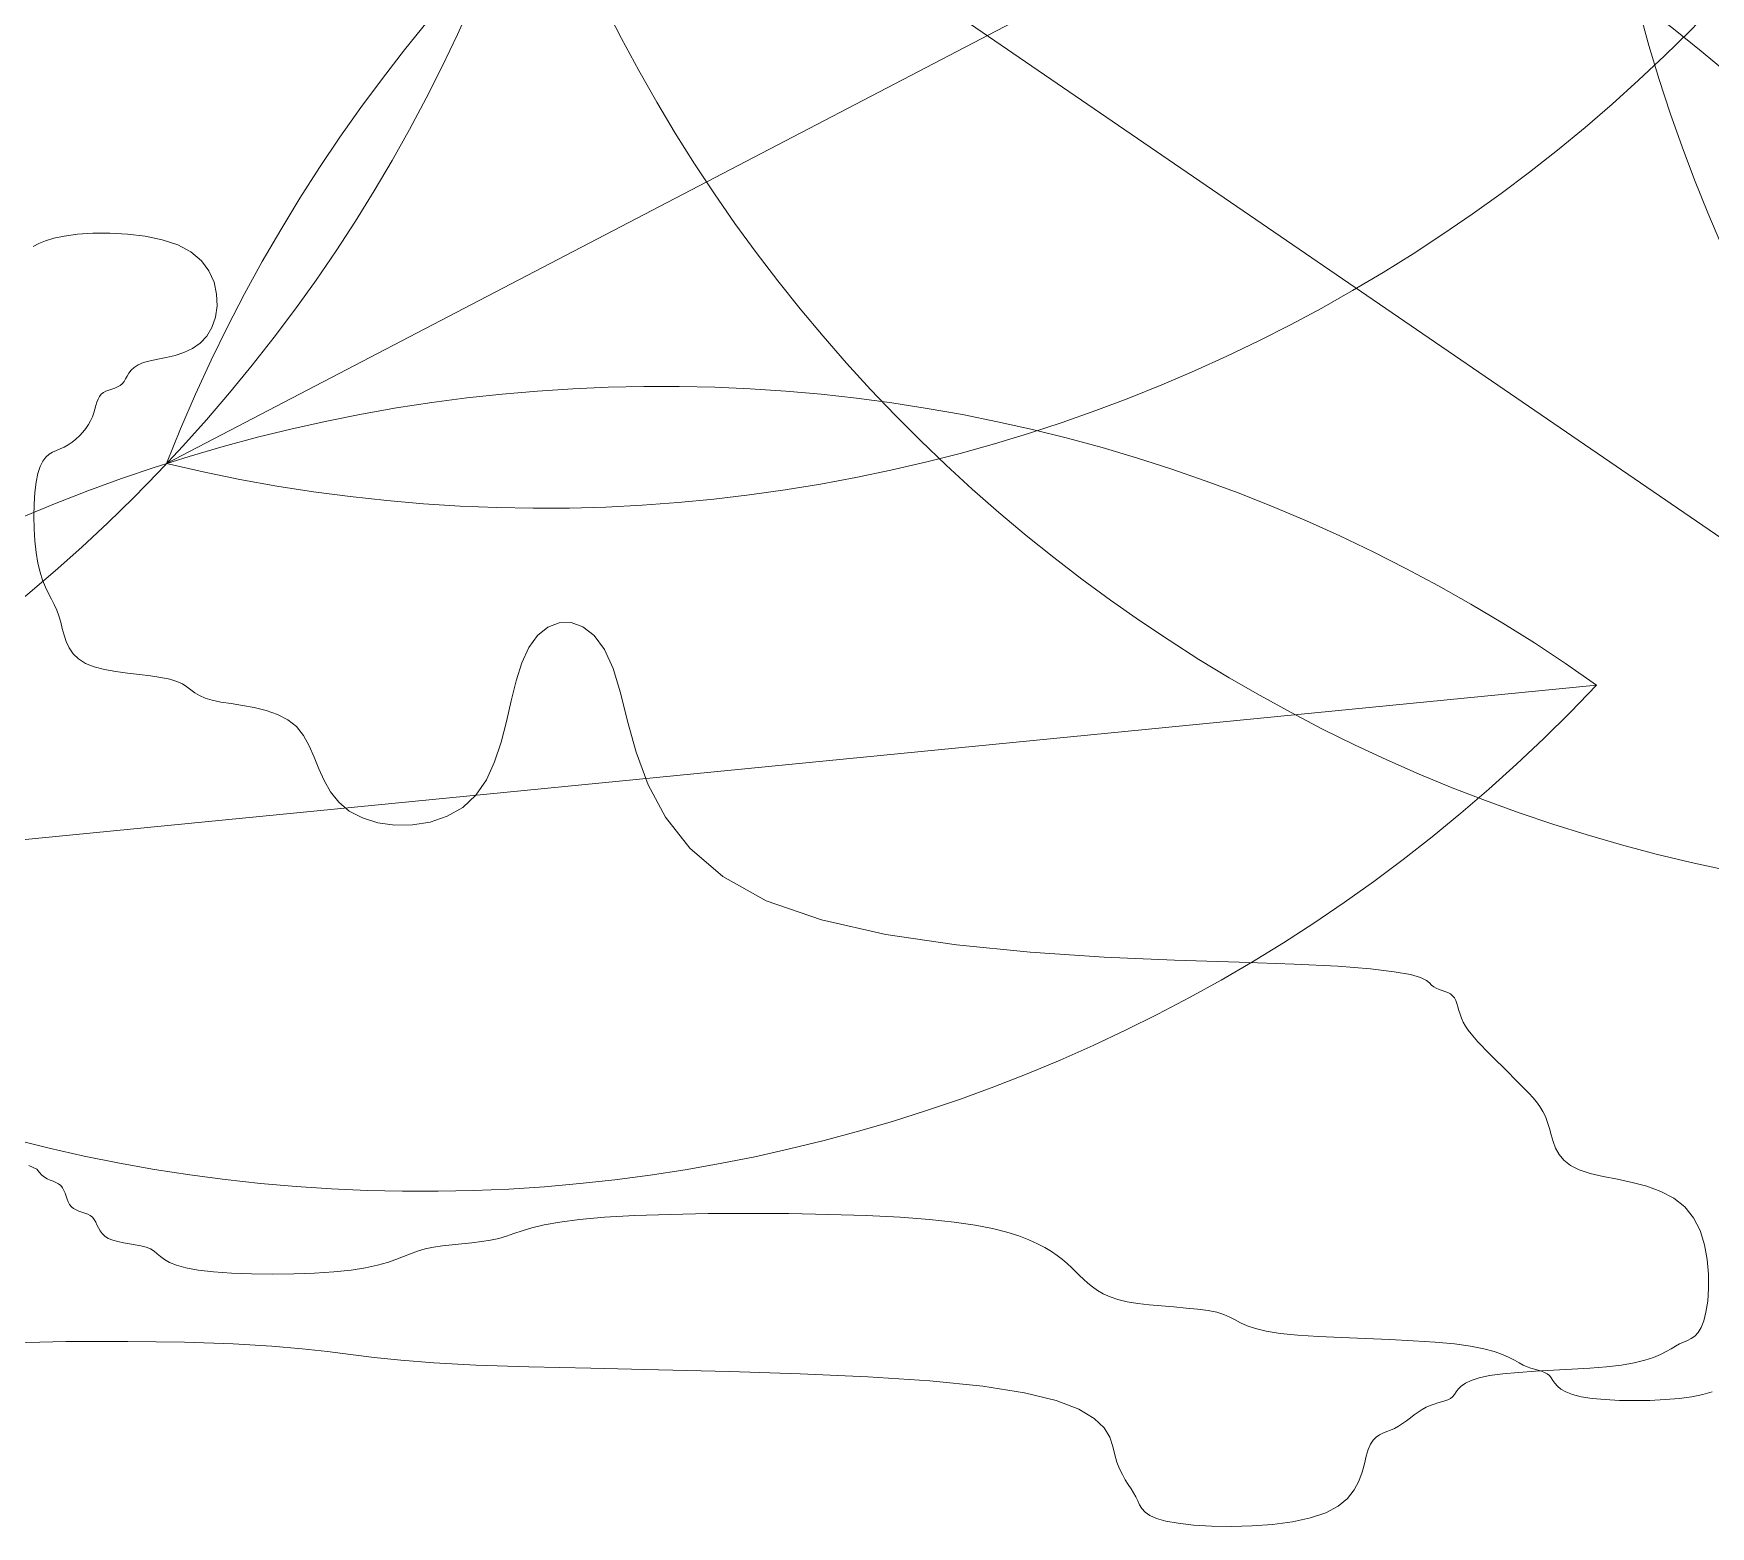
# Model space of a CAD drawing. Header units: millimetres. Extents: x 42 to 552, y 43 to 535.
# Drawn here: x 283.7367 to 283.8101, y 504.3895 to 504.4547 of the extents above; entities that cross this region are included whole.
import ezdxf

# ---------------------------------------------------------------- set-up
doc = ezdxf.new("R2010")
doc.units = ezdxf.units.MM
doc.header["$LTSCALE"] = 0.75
doc.header["$MEASUREMENT"] = 0
doc.layers.add('Gramado', color=9, linetype='Continuous', lineweight=0)

# ---------------------------------------------------------------- blocks, each defined once
blk = doc.blocks.new('arbusto7vista')
for p, q in [((-0.2304148766705225, 0.5360579367811198), (-0.3949489559061021, 0.4502536730395832)), ((-0.6076497003231225, 0.5175646934127229), (-0.4545351143242442, 0.412732644589326)), ((-0.6469565870619078, 0.4694914748424281), (-0.6474534649468069, 0.46923375001181)), ((-0.6463785503696329, 0.4697383860437725), (-0.6469565870619078, 0.4694914748424281)), ((-0.6456598376768454, 0.4699636699866119), (-0.6463785503696329, 0.4697383860437725)), ((-0.6447409317902668, 0.4701565130416867), (-0.6456598376768454, 0.4699636699866119)), ((-0.643583056315066, 0.4703052003422954), (-0.6447409317902668, 0.4701565130416867)), ((-0.6422303980496622, 0.4703944120719825), (-0.643583056315066, 0.4703052003422954)), ((-0.6407478845907519, 0.4704079271768506), (-0.6422303980496622, 0.4703944120719825)), ((-0.6392004435351168, 0.4703295246030166), (-0.6407478845907519, 0.4704079271768506)), ((-0.6376530024794818, 0.4701429832965971), (-0.6392004435351168, 0.4703295246030166)), ((-0.6361704890205999, 0.4698320822036663), (-0.6376530024794818, 0.4701429832965971)), ((-0.6348178307551677, 0.4693806002703695), (-0.6361704890205999, 0.4698320822036663)), ((-0.6336599552799953, 0.4687723164427808), (-0.6348178307551677, 0.4693806002703695)), ((-0.6327482636473576, 0.4680009224655066), (-0.6336599552799953, 0.4687723164427808)), ((-0.6320800507320143, 0.4670997612771117), (-0.6327482636473576, 0.4680009224655066)), ((-0.6316390848643323, 0.4661120886146222), (-0.6320800507320143, 0.4670997612771117)), ((-0.6314091343746213, 0.4650811602150924), (-0.6316390848643323, 0.4661120886146222)), ((-0.6313739675932482, 0.4640502318155626), (-0.6314091343746213, 0.4650811602150924)), ((-0.6315173528505227, 0.4630625591530872), (-0.6313739675932482, 0.4640502318155626)), ((-0.6322748528024817, 0.4613900039874181), (-0.6318230584768116, 0.4621613979646781)), ((-0.6318230584768116, 0.4621613979646781), (-0.6315173528505227, 0.4630625591530872)), ((-0.6335301374228379, 0.460315820054177), (-0.6328537987265292, 0.4607799178882885)), ((-0.6328537987265292, 0.4607799178882885), (-0.6322748528024817, 0.4613900039874181)), ((-0.6382735260953609, 0.4588902013035607), (-0.6378154194027275, 0.4590830443586356)), ((-0.6378154194027275, 0.4590830443586356), (-0.63723647347868, 0.459238940948751)), ((-0.63723647347868, 0.459238940948751), (-0.6365601347823713, 0.459378617704985)), ((-0.6365601347823713, 0.459378617704985), (-0.6358188675712029, 0.4595291093104947)), ((-0.6358188675712029, 0.4595291093104947), (-0.6350451361026046, 0.4597174504484371)), ((-0.6350451361026046, 0.4597174504484371), (-0.6342714046340063, 0.4599706758019408)), ((-0.6342714046340063, 0.4599706758019408), (-0.6335301374228379, 0.460315820054177)), ((-0.6395071504334453, 0.4574303613539712), (-0.6393736927417706, 0.4576556452967964)), ((-0.6393736927417706, 0.4576556452967964), (-0.6392402332139113, 0.4579025564981549)), ((-0.6392402332139113, 0.4579025564981549), (-0.6390851293175785, 0.4581602813287589)), ((-0.6390851293175785, 0.4581602813287589), (-0.6388867385205401, 0.458418006159377)), ((-0.6388867385205401, 0.458418006159377), (-0.6386234182905639, 0.4586649173607213)), ((-0.6386234182905639, 0.4586649173607213), (-0.6382735260953609, 0.4588902013035607)), ((-0.6416622947377277, 0.4561209741218022), (-0.6415089998943984, 0.4563147292419671)), ((-0.6415089998943984, 0.4563147292419671), (-0.6413160288349786, 0.4564679309140587)), ((-0.6413160288349786, 0.4564679309140587), (-0.641090595354342, 0.4565886895633469)), ((-0.641090595354342, 0.4565886895633469), (-0.6408435202595797, 0.4566878191240988)), ((-0.6408435202595797, 0.4566878191240988), (-0.6405856243577546, 0.4567761335305818)), ((-0.6405856243577546, 0.4567761335305818), (-0.6403277284559294, 0.4568644467170344)), ((-0.6403277284559294, 0.4568644467170344), (-0.6400806533611672, 0.4569635726177239)), ((-0.6400806533611672, 0.4569635726177239), (-0.6398552198805305, 0.4570843251669316)), ((-0.6398552198805305, 0.4570843251669316), (-0.6396622488211108, 0.4572375182988964)), ((-0.6396622488211108, 0.4572375182988964), (-0.6395071504334453, 0.4574303613539712)), ((-0.6422791069067557, 0.4543528460019246), (-0.642158264844511, 0.4546925933521777)), ((-0.642158264844511, 0.4546925933521777), (-0.6420590671507114, 0.4550215264631703)), ((-0.6420590671507114, 0.4550215264631703), (-0.6419706925592834, 0.4553342382152579)), ((-0.6419706925592834, 0.4553342382152579), (-0.64188231980404, 0.4556253214888102)), ((-0.64188231980404, 0.4556253214888102), (-0.6417831276189077, 0.4558893691642112)), ((-0.6417831276189077, 0.4558893691642112), (-0.6416622947377277, 0.4561209741218022)), ((-0.6431222975178628, 0.4529938566009264), (-0.6428580685151246, 0.4533227897119048)), ((-0.6428580685151246, 0.4533227897119048), (-0.6426263037698163, 0.4536625370621579)), ((-0.6426263037698163, 0.4536625370621579), (-0.6424324146035758, 0.4540076915320412)), ((-0.6424324146035758, 0.4540076915320412), (-0.6422791069067557, 0.4543528460019246)), ((-0.644741010135391, 0.4517006538221153), (-0.6443956296701856, 0.4518944089422803)), ((-0.6443956296701856, 0.4518944089422803), (-0.6440556568541638, 0.4521260138998855)), ((-0.6440556568541638, 0.4521260138998855), (-0.6437265030090202, 0.4523900615752723)), ((-0.6437265030090202, 0.4523900615752723), (-0.6434135794563645, 0.4526811448488388)), ((-0.6434135794563645, 0.4526811448488388), (-0.6431222975178628, 0.4529938566009264)), ((-0.6468556152796907, 0.4500037543162563), (-0.6466238691260457, 0.4504678525061934)), ((-0.6466238691260457, 0.4504678525061934), (-0.6463596596330774, 0.4508129977242845)), ((-0.6463596596330774, 0.4508129977242845), (-0.646068396745278, 0.4510662249586517)), ((-0.646068396745278, 0.4510662249586517), (-0.6457554904071401, 0.4512545691974594)), ((-0.6457554904071401, 0.4512545691974594), (-0.6454263505631275, 0.4514050654288724)), ((-0.6454263505631275, 0.4514050654288724), (-0.6450863871577042, 0.4515447486410409)), ((-0.6450863871577042, 0.4515447486410409), (-0.644741010135391, 0.4517006538221153)), ((-0.6472009794485132, 0.4486213730532427), (-0.6470494881495199, 0.4493936681662944)), ((-0.6470494881495199, 0.4493936681662944), (-0.6468556152796907, 0.4500037543162563)), ((-0.6473741123616321, 0.4467091096723124), (-0.6473091875191983, 0.4477139039144475)), ((-0.6473091875191983, 0.4477139039144475), (-0.6472009794485132, 0.4486213730532427)), ((-0.6473957539757578, 0.4456448392492405), (-0.6473741123616321, 0.4467091096723124)), ((-0.6473741123616321, 0.4445589415676636), (-0.6473957539757578, 0.4456448392492405)), ((-0.6473091875191983, 0.4434892655499851), (-0.6473741123616321, 0.4445589415676636)), ((-0.6472009794485132, 0.4424736601186225), (-0.6473091875191983, 0.4434892655499851)), ((-0.6470494881495199, 0.4415499741959934), (-0.6472009794485132, 0.4424736601186225)), ((-0.6468565170901286, 0.440746143804347), (-0.6470494881495199, 0.4415499741959934)), ((-0.646631083609492, 0.4400504533653304), (-0.6468565170901286, 0.440746143804347)), ((-0.6463840085147297, 0.4394412744003944), (-0.646631083609492, 0.4400504533653304)), ((-0.6461261126129045, 0.4388969784310177), (-0.6463840085147297, 0.4394412744003944)), ((-0.6458682167110794, 0.438395936978651), (-0.6461261126129045, 0.4388969784310177)), ((-0.6456211416163171, 0.4379165215648015), (-0.6458682167110794, 0.438395936978651)), ((-0.6453957081356805, 0.4374371037108915), (-0.6456211416163171, 0.4379165215648015)), ((-0.6452027370762607, 0.4369360549384282), (-0.6453957081356805, 0.4374371037108915)), ((-0.6450467368781574, 0.4363980551259488), (-0.6452027370762607, 0.4369360549384282)), ((-0.6449069665134743, 0.4358330175802649), (-0.6450467368781574, 0.4363980551259488)), ((-0.644756372587409, 0.4352571639652894), (-0.6449069665134743, 0.4358330175802649)), ((-0.6024368779077918, 0.4359556245059366), (-0.6033386500847371, 0.4352238789267631)), ((-0.6014485356018611, 0.4363413223587571), (-0.6024368779077918, 0.4359556245059366)), ((-0.6004169082314377, 0.4363593443116685), (-0.6014485356018611, 0.4363413223587571)), ((-0.5993852808610143, 0.4359880621911714), (-0.6004169082314377, 0.4363593443116685)), ((-0.5983969385550836, 0.4352058478237097), (-0.5993852808610143, 0.4359880621911714)), ((-0.6445679017051305, 0.4346867159449204), (-0.644756372587409, 0.4352571639652894)), ((-0.6443145004717792, 0.4341378951830706), (-0.6445679017051305, 0.4346867159449204)), ((-0.6439691154925242, 0.4336269233436383), (-0.6443145004717792, 0.4341378951830706)), ((-0.6041105670682043, 0.4341677137947215), (-0.6047255756928678, 0.4328177688952479)), ((-0.6033386500847371, 0.4352238789267631), (-0.6041105670682043, 0.4341677137947215)), ((-0.5974951663781383, 0.4339910730357701), (-0.5983969385550836, 0.4352058478237097)), ((-0.643504693372563, 0.4331700220905219), (-0.6439691154925242, 0.4336269233436383)), ((-0.6428941807170077, 0.4327834130876198), (-0.643504693372563, 0.4331700220905219)), ((-0.6421222473606463, 0.4324779108792001), (-0.6428941807170077, 0.4327834130876198)), ((-0.6047255756928678, 0.4328177688952479), (-0.6052215503901834, 0.4312407304612975)), ((-0.596723249394671, 0.4323221096538248), (-0.5974951663781383, 0.4339910730357701)), ((-0.6412204560564589, 0.432242701531024), (-0.6421222473606463, 0.4324779108792001)), ((-0.6402320927871017, 0.4320615639891798), (-0.6412204560564589, 0.432242701531024)), ((-0.6392004435351168, 0.4319182771997703), (-0.6402320927871017, 0.4320615639891798)), ((-0.6381687942831604, 0.4317966201089121), (-0.6392004435351168, 0.4319182771997703)), ((-0.6371804310137748, 0.431680371662722), (-0.6381687942831604, 0.4317966201089121)), ((-0.6362786397096158, 0.4315533108072742), (-0.6371804310137748, 0.431680371662722)), ((-0.6355067063532545, 0.4313992164887139), (-0.6362786397096158, 0.4315533108072742)), ((-0.6348934883429251, 0.4312063734336391), (-0.6355067063532545, 0.4313992164887139)), ((-0.6344101287394608, 0.4309810894907997), (-0.6348934883429251, 0.4312063734336391)), ((-0.6052215503901834, 0.4312407304612975), (-0.6056525974907743, 0.429512296337677)), ((-0.5960911069073518, 0.4302007598985966), (-0.596723249394671, 0.4323221096538248)), ((-0.6340133420192728, 0.4307341782894412), (-0.6344101287394608, 0.4309810894907997)), ((-0.6336598426588864, 0.4304764534588372), (-0.6340133420192728, 0.4307341782894412)), ((-0.6333063451346845, 0.4302187286282333), (-0.6336598426588864, 0.4304764534588372)), ((-0.6329095639231639, 0.4299718174268747), (-0.6333063451346845, 0.4302187286282333)), ((-0.6324262135007643, 0.4297465334840354), (-0.6329095639231639, 0.4299718174268747)), ((-0.6318130083439257, 0.4295536904289747), (-0.6324262135007643, 0.4297465334840354)), ((-0.5954751951715878, 0.4277225475677255), (-0.5960911069073518, 0.4302007598985966)), ((-0.2698612704053005, 0.4308821977067083), (-0.4545351143240737, 0.4127326445886155)), ((-0.6310410913604585, 0.4293977938388593), (-0.6318130083439257, 0.4295536904289747)), ((-0.6301393191835132, 0.4292581170826111), (-0.6310410913604585, 0.4293977938388593)), ((-0.6291509768775825, 0.4291076254771014), (-0.6301393191835132, 0.4292581170826111)), ((-0.6281193495071591, 0.4289192843391731), (-0.6291509768775825, 0.4291076254771014)), ((-0.6270877221367357, 0.4286660589856552), (-0.6281193495071591, 0.4289192843391731)), ((-0.626099379830805, 0.4283209147334333), (-0.6270877221367357, 0.4286660589856552)), ((-0.6251976076538597, 0.4278568168993218), (-0.626099379830805, 0.4283209147334333)), ((-0.6056525974907743, 0.429512296337677), (-0.6060728233252348, 0.4277081643692213)), ((-0.6244256906703924, 0.4272467308001922), (-0.6251976076538597, 0.4278568168993218)), ((-0.623810682045729, 0.4264753368229179), (-0.6244256906703924, 0.4272467308001922)), ((-0.6060728233252348, 0.4277081643692213), (-0.6065363342241596, 0.4259040324007799)), ((-0.5947186046809634, 0.4250064268530735), (-0.5954751951715878, 0.4277225475677255)), ((-0.6233147073484133, 0.425574175634523), (-0.623810682045729, 0.4264753368229179)), ((-0.6228836602478225, 0.4245865029720335), (-0.6233147073484133, 0.425574175634523)), ((-0.6065363342241596, 0.4259040324007799), (-0.6070972365182286, 0.4241755982771593)), ((-0.6224634344133619, 0.4235555745725037), (-0.6228836602478225, 0.4245865029720335)), ((-0.6070972365182286, 0.4241755982771593), (-0.6078096365380077, 0.4225985598431947)), ((-0.5936644259290347, 0.4221713519465595), (-0.5947186046809634, 0.4250064268530735)), ((-0.6219999235144087, 0.4225246461729739), (-0.6224634344133619, 0.4235555745725037)), ((-0.6214390212203682, 0.4215369735104986), (-0.6219999235144087, 0.4225246461729739)), ((-0.6078096365380077, 0.4225985598431947), (-0.6087276406141484, 0.4212486149437353)), ((-0.6207266212005607, 0.4206358123220895), (-0.6214390212203682, 0.4215369735104986)), ((-0.6087276406141484, 0.4212486149437353), (-0.6098855160893493, 0.4201861416071324)), ((-0.5921557494094145, 0.4193362770400313), (-0.5936644259290347, 0.4221713519465595)), ((-0.6198086171244483, 0.4198644183448295), (-0.6207266212005607, 0.4206358123220895)), ((-0.6186507416492475, 0.4192615415352066), (-0.6198086171244483, 0.4198644183448295)), ((-0.6098855160893493, 0.4201861416071324), (-0.611238174354753, 0.4194102385959582)), ((-0.6172980833838153, 0.418847908727642), (-0.6186507416492475, 0.4192615415352066)), ((-0.6158155699249335, 0.4186397409760474), (-0.6172980833838153, 0.418847908727642)), ((-0.6142681288692984, 0.418653259334306), (-0.6158155699249335, 0.4186397409760474)), ((-0.6127206878136633, 0.4189046848563152), (-0.6142681288692984, 0.418653259334306)), ((-0.611238174354753, 0.4194102385959582), (-0.6127206878136633, 0.4189046848563152)), ((-0.5900356656156305, 0.4166201563253793), (-0.5921557494094145, 0.4193362770400313)), ((-0.5871472650412954, 0.4141419439945082), (-0.5900356656156305, 0.4166201563253793)), ((-0.5833336381799938, 0.4120205942392801), (-0.5871472650412954, 0.4141419439945082)), ((-0.5785091161010882, 0.410344421567828), (-0.5833336381799938, 0.4120205942392801)), ((-0.5728729921771105, 0.4090791817533415), (-0.5785091161010882, 0.410344421567828)), ((-0.566695800356456, 0.4081599908852525), (-0.5728729921771105, 0.4090791817533415)), ((-0.5602480745874345, 0.4075219650529789), (-0.566695800356456, 0.4081599908852525)), ((-0.5538003488184131, 0.4071002203459528), (-0.5602480745874345, 0.4075219650529789)), ((-0.5476231569977301, 0.4068298728536064), (-0.5538003488184131, 0.4071002203459528)), ((-0.5419870330737808, 0.4066460386653858), (-0.5476231569977301, 0.4068298728536064)), ((-0.5371625109948468, 0.4064838338706949), (-0.5419870330737808, 0.4066460386653858)), ((-0.5333515894883476, 0.4062909908156342), (-0.5371625109948468, 0.4064838338706949)), ((-0.5304821263975157, 0.4060657068727949), (-0.5333515894883476, 0.4062909908156342)), ((-0.5284134443446646, 0.4058187956714363), (-0.5304821263975157, 0.4060657068727949)), ((-0.5270048659520796, 0.4055610708408324), (-0.5284134443446646, 0.4058187956714363)), ((-0.5261157138420458, 0.4053033460102142), (-0.5270048659520796, 0.4055610708408324)), ((-0.5256053106368768, 0.4050564348088699), (-0.5261157138420458, 0.4053033460102142)), ((-0.5253329789588577, 0.4048311508660305), (-0.5256053106368768, 0.4050564348088699)), ((-0.5251580414302452, 0.4046383078109557), (-0.5253329789588577, 0.4048311508660305)), ((-0.5249650703708539, 0.404485114678991), (-0.5251580414302452, 0.4046383078109557)), ((-0.5247396368902173, 0.4043643621297974), (-0.5249650703708539, 0.404485114678991)), ((-0.524492561795455, 0.4042652362290937), (-0.5247396368902173, 0.4043643621297974)), ((-0.5242346658936299, 0.4041769230426411), (-0.524492561795455, 0.4042652362290937)), ((-0.5239767699918048, 0.4040886086361724), (-0.5242346658936299, 0.4041769230426411)), ((-0.5237296948970425, 0.4039894790754204), (-0.5239767699918048, 0.4040886086361724)), ((-0.5235042614164058, 0.4038687204261322), (-0.5237296948970425, 0.4039894790754204)), ((-0.5233112903569861, 0.4037155187540407), (-0.5235042614164058, 0.4038687204261322)), ((-0.5231579955136567, 0.4035217636846937), (-0.5233112903569861, 0.4037155187540407)), ((-0.5230371626324768, 0.4032901590829425), (-0.5231579955136567, 0.4035217636846937)), ((-0.5229379704473445, 0.4030261123733965), (-0.5230371626324768, 0.4032901590829425)), ((-0.522849597692101, 0.4027350309806934), (-0.5229379704473445, 0.4030261123733965)), ((-0.5227612231006447, 0.4024223223294854), (-0.522849597692101, 0.4027350309806934)), ((-0.5226620254068735, 0.4020933938444102), (-0.5227612231006447, 0.4024223223294854)), ((-0.5225411833446287, 0.4017536529500774), (-0.5226620254068735, 0.4020933938444102)), ((-0.5223878756478086, 0.4014085070711531), (-0.5225411833446287, 0.4017536529500774)), ((-0.5221939864815681, 0.4010624622931687), (-0.5223878756478086, 0.4014085070711531)), ((-0.5219622217362598, 0.4007164193452013), (-0.5221939864815681, 0.4010624622931687)), ((-0.5216979927335217, 0.40037037761725), (-0.5219622217362598, 0.4007164193452013)), ((-0.52140671079502, 0.4000243364992997), (-0.5216979927335217, 0.40037037761725)), ((-0.5210937872423642, 0.3996782953813636), (-0.52140671079502, 0.4000243364992997)), ((-0.5207646333972207, 0.3993322536534123), (-0.5210937872423642, 0.3996782953813636)), ((-0.5204246605811989, 0.3989862107054449), (-0.5207646333972207, 0.3993322536534123)), ((-0.5200792801159935, 0.3986401659274463), (-0.5204246605811989, 0.3989862107054449)), ((-0.5197330012832424, 0.3982941188619122), (-0.5200792801159935, 0.3986401659274463)), ((-0.5193867252048108, 0.3979480696613535), (-0.5197330012832424, 0.3982941188619122)), ((-0.5190404509625921, 0.3976020186307636), (-0.5193867252048108, 0.3979480696613535)), ((-0.5186941776384799, 0.3972559660751642), (-0.5190404509625921, 0.3976020186307636)), ((-0.5183479043143677, 0.3969099122995345), (-0.5186941776384799, 0.3972559660751642)), ((-0.518001630072149, 0.3965638576088963), (-0.5183479043143677, 0.3969099122995345)), ((-0.5176553539937174, 0.396217802308243), (-0.518001630072149, 0.3965638576088963)), ((-0.5173090751609664, 0.3958717467025821), (-0.5176553539937174, 0.396217802308243)), ((-0.516963694695761, 0.3955247899103256), (-0.5173090751609664, 0.3958717467025821)), ((-0.5166237218797392, 0.3951724263034322), (-0.516963694695761, 0.3955247899103256)), ((-0.5162945680345956, 0.3948092490672934), (-0.5166237218797392, 0.3951724263034322)), ((-0.5159816444819398, 0.3944298513872582), (-0.5162945680345956, 0.3948092490672934)), ((-0.5156903625434381, 0.394028826448718), (-0.5159816444819398, 0.3944298513872582)), ((-0.5154261335407, 0.3936007674370359), (-0.5156903625434381, 0.394028826448718)), ((-0.5151943687953917, 0.3931402675375892), (-0.5154261335407, 0.3936007674370359)), ((-0.5150004796291512, 0.3926419199357412), (-0.5151943687953917, 0.3931402675375892)), ((-0.5148435647671192, 0.392103922410783), (-0.5150004796291512, 0.3926419199357412)), ((-0.5146974725483346, 0.3915388911176905), (-0.5148435647671192, 0.392103922410783)), ((-0.5145297387154528, 0.3909630468053535), (-0.5146974725483346, 0.3915388911176905)), ((-0.5143078990109871, 0.390392610222662), (-0.5145297387154528, 0.3909630468053535)), ((-0.5139994891775359, 0.3898438021184916), (-0.5143078990109871, 0.390392610222662)), ((-0.5135720449576695, 0.3893328432417462), (-0.5139994891775359, 0.3898438021184916)), ((-0.5129931020939864, 0.3888759543413016), (-0.5135720449576695, 0.3893328432417462)), ((-0.5122301963290283, 0.3884893561660618), (-0.5129931020939864, 0.3888759543413016)), ((-0.4062759199771619, 0.3885466075425654), (-0.4069964343016181, 0.3888750900602531)), ((-0.5112652919132472, 0.3881802579038691), (-0.5122301963290283, 0.3884893561660618)), ((-0.5101380671284517, 0.3879198224983327), (-0.5112652919132472, 0.3881802579038691)), ((-0.5089026287643037, 0.387670201332071), (-0.5101380671284517, 0.3879198224983327)), ((-0.5076130836105222, 0.3873935457876598), (-0.5089026287643037, 0.387670201332071)), ((-0.5063235384567122, 0.3870520072477035), (-0.5076130836105222, 0.3873935457876598)), ((-0.4060369563562176, 0.3882586784221189), (-0.4062759199771619, 0.3885466075425654)), ((-0.4058439852968263, 0.3880293264818704), (-0.4060369563562176, 0.3882586784221189)), ((-0.4056185518161897, 0.3878513424831453), (-0.4058439852968263, 0.3880293264818704)), ((-0.4053714767214274, 0.3877112089318473), (-0.4056185518161897, 0.3878513424831453)), ((-0.4051135808196022, 0.3875954083339082), (-0.4053714767214274, 0.3877112089318473)), ((-0.4048556849177771, 0.3874904231952456), (-0.4051135808196022, 0.3875954083339082)), ((-0.4046086098229864, 0.3873827360218058), (-0.4048556849177771, 0.3874904231952456)), ((-0.4043831763423782, 0.3872588293194781), (-0.4046086098229864, 0.3873827360218058)), ((-0.4041902052829585, 0.3871051855942085), (-0.4043831763423782, 0.3872588293194781)), ((-0.5050881000925642, 0.3866077370947778), (-0.5063235384567122, 0.3870520072477035)), ((-0.5039608753077687, 0.3860228867114586), (-0.5050881000925642, 0.3866077370947778)), ((-0.5029959708919876, 0.3852596074803643), (-0.5039608753077687, 0.3860228867114586)), ((-0.4040369104396291, 0.3869123425391479), (-0.4041902052829585, 0.3871051855942085)), ((-0.4039160775584492, 0.3866870585962943), (-0.4040369104396291, 0.3869123425391479)), ((-0.4038168853733168, 0.3864401473949499), (-0.4039160775584492, 0.3866870585962943)), ((-0.4037285126180734, 0.386182422564346), (-0.4038168853733168, 0.3864401473949499)), ((-0.403640138026617, 0.3859246977337278), (-0.4037285126180734, 0.386182422564346)), ((-0.4035409403328458, 0.3856777865323835), (-0.403640138026617, 0.3859246977337278)), ((-0.5022348687479052, 0.3842953704480294), (-0.5029959708919876, 0.3852596074803643)), ((-0.5016685512302388, 0.3831689253167951), (-0.5022348687479052, 0.3842953704480294)), ((-0.4034200982706011, 0.3854525025895441), (-0.4035409403328458, 0.3856777865323835)), ((-0.403266790573781, 0.3852596595344693), (-0.4034200982706011, 0.3854525025895441)), ((-0.4030738031414671, 0.3851064664025046), (-0.403266790573781, 0.3852596595344693)), ((-0.4028483505336169, 0.384985713853311), (-0.4030738031414671, 0.3851064664025046)), ((-0.4026012544753996, 0.3848865879526073), (-0.4028483505336169, 0.384985713853311)), ((-0.4023433366920131, 0.3847982747661547), (-0.4026012544753996, 0.3848865879526073)), ((-0.4020854189086549, 0.384709960359686), (-0.4023433366920131, 0.3847982747661547)), ((-0.4018383228504376, 0.384610830798934), (-0.4020854189086549, 0.384709960359686)), ((-0.4016128702425874, 0.3844900721496458), (-0.4018383228504376, 0.384610830798934)), ((-0.4014198828102735, 0.3843368704775543), (-0.4016128702425874, 0.3844900721496458)), ((-0.4012656733030155, 0.3841440165439849), (-0.4014198828102735, 0.3843368704775543)), ((-0.3566340147928884, 0.3843368704775543), (-0.3588109074412102, 0.3841440165439849)), ((-0.3539701650924769, 0.3844882698272585), (-0.3566340147928884, 0.3843368704775543)), ((-0.350905928545501, 0.3845964122199206), (-0.3539701650924769, 0.3844882698272585)), ((-0.3475603390793367, 0.3846612976555122), (-0.350905928545501, 0.3845964122199206)), ((-0.3440524306213035, 0.3846829261340332), (-0.3475603390793367, 0.3846612976555122)), ((-0.3405012370988061, 0.3846612976555122), (-0.3440524306213035, 0.3846829261340332)), ((-0.3370257924391353, 0.3845964122199206), (-0.3405012370988061, 0.3846612976555122)), ((-0.3337451305696959, 0.3844882698272585), (-0.3370257924391353, 0.3845964122199206)), ((-0.330778285417864, 0.3843368704775543), (-0.3337451305696959, 0.3844882698272585)), ((-0.328217237745605, 0.3841431154082073), (-0.330778285417864, 0.3843368704775543)), ((-0.5012753758067845, 0.381934341452947), (-0.5016685512302388, 0.3831689253167951)), ((-0.4011385185677625, 0.3839187198926197), (-0.4012656733030155, 0.3841440165439849)), ((-0.4010221864757568, 0.3836717947627335), (-0.4011385185677625, 0.3839187198926197)), ((-0.4009004448983546, 0.3834140553935725), (-0.4010221864757568, 0.3836717947627335)), ((-0.4007570617067984, 0.3831563160244258), (-0.4009004448983546, 0.3834140553935725)), ((-0.4005758047724157, 0.3829093908945254), (-0.4007570617067984, 0.3831563160244258)), ((-0.4003404419664491, 0.3826840942431744), (-0.4005758047724157, 0.3829093908945254)), ((-0.3645552532074987, 0.3829093908945254), (-0.3652063376923138, 0.3826840942431744)), ((-0.3638392383715825, 0.3831563160244258), (-0.3645552532074987, 0.3829093908945254)), ((-0.3629825447808344, 0.3834140553935725), (-0.3638392383715825, 0.3831563160244258)), ((-0.3619094240313814, 0.3836717947627335), (-0.3629825447808344, 0.3834140553935725)), ((-0.3605441277194643, 0.3839187198926197), (-0.3619094240313814, 0.3836717947627335)), ((-0.3588109074412102, 0.3841440165439849), (-0.3605441277194643, 0.3839187198926197)), ((-0.326045755653837, 0.3839115108064561), (-0.328217237745605, 0.3841431154082073)), ((-0.3242205540779821, 0.3836474640969101), (-0.326045755653837, 0.3839115108064561)), ((-0.3226983479536045, 0.383356382704207), (-0.3242205540779821, 0.3836474640969101)), ((-0.3214358522161547, 0.383043674052999), (-0.3226983479536045, 0.383356382704207)), ((-0.3203897818011967, 0.3827147455679238), (-0.3214358522161547, 0.383043674052999)), ((-0.5010336999452534, 0.3806456882228133), (-0.5012753758067845, 0.381934341452947)), ((-0.4000347411601979, 0.382491240309605), (-0.4003404419664491, 0.3826840942431744)), ((-0.3996487826684643, 0.3823380386375135), (-0.4000347411601979, 0.382491240309605)), ((-0.3991978965800058, 0.3822172799882253), (-0.3996487826684643, 0.3823380386375135)), ((-0.3987037254270263, 0.3821181504274733), (-0.3991978965800058, 0.3822172799882253)), ((-0.3981879117418146, 0.3820298360210046), (-0.3987037254270263, 0.3821181504274733)), ((-0.3976720980566029, 0.381941522834552), (-0.3981879117418146, 0.3820298360210046)), ((-0.3971779269036517, 0.3818423969338482), (-0.3976720980566029, 0.381941522834552)), ((-0.3967270408151649, 0.3817216443846547), (-0.3971779269036517, 0.3818423969338482)), ((-0.3963410823234312, 0.38156845125269), (-0.3967270408151649, 0.3817216443846547)), ((-0.3960299708841433, 0.3813756081976152), (-0.3963410823234312, 0.38156845125269)), ((-0.3957567336467491, 0.3811503242547758), (-0.3960299708841433, 0.3813756081976152)), ((-0.3729885959262162, 0.3813756081976152), (-0.3736018059796038, 0.3811503242547758)), ((-0.3723321040216945, 0.38156845125269), (-0.3729885959262162, 0.3813756081976152)), ((-0.3715998666972098, 0.3817216443846547), (-0.3723321040216945, 0.38156845125269)), ((-0.3708027045302913, 0.3818423969338482), (-0.3715998666972098, 0.3817216443846547)), ((-0.3699622591351215, 0.381941522834552), (-0.3708027045302913, 0.3818423969338482)), ((-0.3691001721257976, 0.3820298360210046), (-0.3699622591351215, 0.381941522834552)), ((-0.3682380851164737, 0.3821181504274733), (-0.3691001721257976, 0.3820298360210046)), ((-0.3673976397212755, 0.3822172799882253), (-0.3682380851164737, 0.3821181504274733)), ((-0.3666004775543854, 0.3823380386375135), (-0.3673976397212755, 0.3822172799882253)), ((-0.3658682402299007, 0.382491240309605), (-0.3666004775543854, 0.3823380386375135)), ((-0.3652063376923138, 0.3826840942431744), (-0.3658682402299007, 0.382491240309605)), ((-0.3195168516442095, 0.382375004673591), (-0.3203897818011967, 0.3827147455679238)), ((-0.3187737766807004, 0.3820298587946667), (-0.3195168516442095, 0.382375004673591)), ((-0.3181226825557246, 0.3816838140166681), (-0.3187737766807004, 0.3820298587946667)), ((-0.3175473377526998, 0.3813377710687007), (-0.3181226825557246, 0.3816838140166681)), ((-0.3170369214645063, 0.3809917293407636), (-0.3175473377526998, 0.3813377710687007)), ((-0.5009218811134133, 0.3793570349926796), (-0.5010336999452534, 0.3806456882228133)), ((-0.3954726746841857, 0.3809034130534172), (-0.3957567336467491, 0.3811503242547758)), ((-0.3951290980693329, 0.3806456882228133), (-0.3954726746841857, 0.3809034130534172)), ((-0.3946773078751846, 0.3803879633922094), (-0.3951290980693329, 0.3806456882228133)), ((-0.3940686081745923, 0.3801410521908508), (-0.3946773078751846, 0.3803879633922094)), ((-0.3932543030404929, 0.3799157682480114), (-0.3940686081745923, 0.3801410521908508)), ((-0.3921856965457948, 0.3797229251929508), (-0.3932543030404929, 0.3799157682480114)), ((-0.3775335896702074, 0.3799157682480114), (-0.3787960853311461, 0.3797229251929508)), ((-0.3764875197907998, 0.3801410521908508), (-0.3775335896702074, 0.3799157682480114)), ((-0.3756145910874977, 0.3803879633922094), (-0.3764875197907998, 0.3801410521908508)), ((-0.3748715189548193, 0.3806456882228133), (-0.3756145910874977, 0.3803879633922094)), ((-0.3742150187873392, 0.3809034130534172), (-0.3748715189548193, 0.3806456882228133)), ((-0.3736018059796038, 0.3811503242547758), (-0.3742150187873392, 0.3809034130534172)), ((-0.3165806128840813, 0.3806456882228133), (-0.3170369214645063, 0.3809917293407636)), ((-0.3161675912043904, 0.3802996471048772), (-0.3165806128840813, 0.3806456882228133)), ((-0.3157870356183139, 0.3799536053769259), (-0.3161675912043904, 0.3802996471048772)), ((-0.3154281253188174, 0.3796075624289585), (-0.3157870356183139, 0.3799536053769259)), ((-0.5009182767790321, 0.3781224511288457), (-0.5009218811134133, 0.3793570349926796)), ((-0.3908339318278706, 0.3795715343833592), (-0.3921856965457948, 0.3797229251929508)), ((-0.3892495082815799, 0.3794633980907918), (-0.3908339318278706, 0.3795715343833592)), ((-0.3875027643662747, 0.3793985163152627), (-0.3892495082815799, 0.3794633980907918)), ((-0.3856640385413073, 0.3793768890567435), (-0.3875027643662747, 0.3793985163152627)), ((-0.3838036692659728, 0.3793985163152627), (-0.3856640385413073, 0.3793768890567435)), ((-0.3819919949996233, 0.3794633980907918), (-0.3838036692659728, 0.3793985163152627)), ((-0.3802993542015543, 0.3795715343833592), (-0.3819919949996233, 0.3794633980907918)), ((-0.3787960853311461, 0.3797229251929508), (-0.3802993542015543, 0.3795715343833592)), ((-0.3150800394988096, 0.3792615176509599), (-0.3154281253188174, 0.3796075624289585)), ((-0.3147310553877958, 0.3789163717720356), (-0.3150800394988096, 0.3792615176509599)), ((-0.3143658423614113, 0.378576630877717), (-0.3147310553877958, 0.3789163717720356)), ((-0.3139681678319448, 0.3782477023926276), (-0.3143658423614113, 0.378576630877717)), ((-0.5011491414736042, 0.3760317689652624), (-0.5010012444098493, 0.3769960059975972)), ((-0.5010012444098493, 0.3769960059975972), (-0.5009182767790321, 0.3781224511288457)), ((-0.3135217992116281, 0.3779349937414196), (-0.3139681678319448, 0.3782477023926276)), ((-0.3130105039126363, 0.3776439123487165), (-0.3135217992116281, 0.3779349937414196)), ((-0.3124180493472863, 0.3773798656391705), (-0.3130105039126363, 0.3776439123487165)), ((-0.3117282029277533, 0.3771482610374193), (-0.3124180493472863, 0.3773798656391705)), ((-0.3109247320662973, 0.3769545059680866), (-0.3117282029277533, 0.3771482610374193)), ((-0.3100004220499102, 0.376801304295995), (-0.3109247320662973, 0.3769545059680866)), ((-0.5013430306398448, 0.3752693908699314), (-0.5011491414736042, 0.3760317689652624)), ((-0.3089841296648217, 0.3766805456467068), (-0.3100004220499102, 0.376801304295995)), ((-0.3079137295719363, 0.3765814160859549), (-0.3089841296648217, 0.3766805456467068)), ((-0.3068270964322437, 0.3764931016794719), (-0.3079137295719363, 0.3765814160859549)), ((-0.3057621049066768, 0.3764047884930193), (-0.3068270964322437, 0.3764931016794719)), ((-0.3047566296562252, 0.3763056625923298), (-0.3057621049066768, 0.3764047884930193)), ((-0.3038485453418218, 0.376184910043122), (-0.3047566296562252, 0.3763056625923298)), ((-0.3030757266244564, 0.3760317169111573), (-0.3038485453418218, 0.376184910043122)), ((-0.3024589143789171, 0.3758388738560967), (-0.3030757266244564, 0.3760317169111573)), ((-0.3019503143355564, 0.3756135899132573), (-0.3024589143789171, 0.3758388738560967)), ((-0.3014849984385819, 0.3753666787118988), (-0.3019503143355564, 0.3756135899132573)), ((-0.5021303063263929, 0.3739555033473323), (-0.5018390243878912, 0.3742636998637607)), ((-0.5018390243878912, 0.3742636998637607), (-0.501574795385153, 0.3746908484370266)), ((-0.501574795385153, 0.3746908484370266), (-0.5013430306398448, 0.3752693908699314)), ((-0.3009980386322013, 0.3751089538812948), (-0.3014849984385819, 0.3753666787118988)), ((-0.3004245068606224, 0.3748512290506767), (-0.3009980386322013, 0.3751089538812948)), ((-0.2996994750680528, 0.3746043178493323), (-0.3004245068606224, 0.3748512290506767)), ((-0.298758015198672, 0.374379033906493), (-0.2996994750680528, 0.3746043178493323)), ((-0.2975351991967443, 0.3741861908514181), (-0.298758015198672, 0.374379033906493)), ((-0.2959904470464778, 0.3740329977194534), (-0.2975351991967443, 0.3741861908514181)), ((-0.2941805708923368, 0.3739122451702599), (-0.2959904470464778, 0.3740329977194534)), ((-0.650281537563103, 0.3733210842440116), (-0.6446075651442129, 0.373466171525763)), ((-0.6446075651442129, 0.373466171525763), (-0.6391716614981533, 0.3734868968859928)), ((-0.6391716614981533, 0.3734868968859928), (-0.6342118953977263, 0.3734102953128513)), ((-0.6342118953977263, 0.3734102953128513), (-0.6299663356157623, 0.3732634017945031)), ((-0.6299663356157623, 0.3732634017945031), (-0.6265918910466155, 0.3730705478609337)), ((-0.6265918910466155, 0.3730705478609337), (-0.6239208310707625, 0.3728452512095686)), ((-0.6239208310707625, 0.3728452512095686), (-0.621704265190175, 0.3725983260796824)), ((-0.621704265190175, 0.3725983260796824), (-0.61969330290691, 0.3723405867105214)), ((-0.5051314090278538, 0.3723405867105214), (-0.5046183064355887, 0.3725983260796824)), ((-0.5046183064355887, 0.3725983260796824), (-0.5041863631097101, 0.3728452512095686)), ((-0.5041863631097101, 0.3728452512095686), (-0.503808524737309, 0.3730705478609337)), ((-0.503808524737309, 0.3730705478609337), (-0.5034577370054194, 0.3732634017945031)), ((-0.5034577370054194, 0.3732634017945031), (-0.503112356540214, 0.3734202081113409)), ((-0.503112356540214, 0.3734202081113409), (-0.5027723837241922, 0.3735661992739097)), ((-0.5027723837241922, 0.3735661992739097), (-0.5024432298790487, 0.3737338170849824)), ((-0.5024432298790487, 0.3737338170849824), (-0.5021303063263929, 0.3739555033473323)), ((-0.2921867309188428, 0.3738131192695562), (-0.2941805708923368, 0.3739122451702599)), ((-0.2900900873104888, 0.3737248060831035), (-0.2921867309188428, 0.3738131192695562)), ((-0.2879718002517677, 0.3736364916766348), (-0.2900900873104888, 0.3737248060831035)), ((-0.285913029927201, 0.3735373621158828), (-0.2879718002517677, 0.3736364916766348)), ((-0.2839949365213101, 0.3734166034665947), (-0.285913029927201, 0.3735373621158828)), ((-0.2822986802185596, 0.3732634017945031), (-0.2839949365213101, 0.3734166034665947)), ((-0.2808855821390921, 0.3730705478609337), (-0.2822986802185596, 0.3732634017945031)), ((-0.2797376071453925, 0.3728452512095686), (-0.2808855821390921, 0.3730705478609337)), ((-0.2788168810355387, 0.3725983260796824), (-0.2797376071453925, 0.3728452512095686)), ((-0.2780855296076368, 0.3723405867105214), (-0.2788168810355387, 0.3725983260796824)), ((-0.61969330290691, 0.3723405867105214), (-0.6176390537229111, 0.3720828473413746)), ((-0.6176390537229111, 0.3720828473413746), (-0.6152926271402066, 0.3718359222114884)), ((-0.6152926271402066, 0.3718359222114884), (-0.6124051326607969, 0.3716106255601233)), ((-0.6124051326607969, 0.3716106255601233), (-0.6087276797867105, 0.3714177716265539)), ((-0.6087276797867105, 0.3714177716265539), (-0.6040961451401188, 0.371262767581257)), ((-0.6040961451401188, 0.371262767581257), (-0.5986854738239913, 0.3711293923194887)), ((-0.5986854738239913, 0.3711293923194887), (-0.5927553780615256, 0.3709960176677356)), ((-0.512878573010795, 0.3710446803719094), (-0.5113139808015035, 0.3711438108985021)), ((-0.5113139808015035, 0.3711438108985021), (-0.5098467832007145, 0.3712645699036301)), ((-0.5098467832007145, 0.3712645699036301), (-0.5085364983196996, 0.3714177716265539)), ((-0.5085364983196996, 0.3714177716265539), (-0.5074282155324283, 0.3716106255601233)), ((-0.5074282155324283, 0.3716106255601233), (-0.5065093092633219, 0.3718359222114884)), ((-0.5065093092633219, 0.3718359222114884), (-0.5057527251994429, 0.3720828473413746)), ((-0.5057527251994429, 0.3720828473413746), (-0.5051314090278538, 0.3723405867105214)), ((-0.2775056786597645, 0.3720828473413746), (-0.2780855296076368, 0.3723405867105214)), ((-0.2770394539900565, 0.3718359222114884), (-0.2775056786597645, 0.3720828473413746)), ((-0.2766489813965904, 0.3716106255601233), (-0.2770394539900565, 0.3718359222114884)), ((-0.2762963866774442, 0.3714177716265539), (-0.2766489813965904, 0.3716106255601233)), ((-0.2759510096551026, 0.3712645699036301), (-0.2762963866774442, 0.3714177716265539)), ((-0.2756110462497077, 0.3711438108985021), (-0.2759510096551026, 0.3712645699036301)), ((-0.2752819064056951, 0.3710446803719094), (-0.2756110462497077, 0.3711438108985021)), ((-0.5927553780615256, 0.3709960176677356), (-0.5865655700758907, 0.3708410154524557)), ((-0.5865655700758907, 0.3708410154524557), (-0.5803757620902559, 0.3706427575001356)), ((-0.5803757620902559, 0.3706427575001356), (-0.5744456663277901, 0.3703796156372476)), ((-0.5744456663277901, 0.3703796156372476), (-0.5690349950116627, 0.370029961690264)), ((-0.5690349950116627, 0.370029961690264), (-0.5644034603650709, 0.3695721674856713)), ((-0.5225610281472086, 0.3695721414586188), (-0.5221976107082469, 0.3698298808277656)), ((-0.5221976107082469, 0.3698298808277656), (-0.5216881031928153, 0.370076805957666)), ((-0.5216881031928153, 0.370076805957666), (-0.5209946309398958, 0.370302102609017)), ((-0.5209946309398958, 0.370302102609017), (-0.5200793192885556, 0.3704949565425864)), ((-0.5200793192885556, 0.3704949565425864), (-0.5189205257065055, 0.3706481582655101)), ((-0.5189205257065055, 0.3706481582655101), (-0.5175615361764301, 0.3707689172706381)), ((-0.5175615361764301, 0.3707689172706381), (-0.516061868809544, 0.370868047797245)), ((-0.516061868809544, 0.370868047797245), (-0.5144810417172323, 0.3709563640845772)), ((-0.5144810417172323, 0.3709563640845772), (-0.512878573010795, 0.3710446803719094)), ((-0.2749690000675287, 0.3709563640845772), (-0.2752819064056951, 0.3710446803719094)), ((-0.2746777371797293, 0.370868047797245), (-0.2749690000675287, 0.3709563640845772)), ((-0.2744135276867894, 0.3707689172706381), (-0.2746777371797293, 0.370868047797245)), ((-0.2741817815331444, 0.3706481582655101), (-0.2744135276867894, 0.3707689172706381)), ((-0.2739879086632868, 0.3704949565425864), (-0.2741817815331444, 0.3706481582655101)), ((-0.2738310067312568, 0.370302102609017), (-0.2739879086632868, 0.3704949565425864)), ((-0.2736849242291157, 0.370076805957666), (-0.2738310067312568, 0.370302102609017)), ((-0.2735171973585295, 0.3698298808277656), (-0.2736849242291157, 0.370076805957666)), ((-0.2732953623211074, 0.3695721414586188), (-0.2735171973585295, 0.3698298808277656)), ((-0.5644034603650709, 0.3695721674856713), (-0.5607449447449255, 0.3689927154276944)), ((-0.5607449447449255, 0.3689927154276944), (-0.55799001104333, 0.3683105302317387)), ((-0.55799001104333, 0.3683105302317387), (-0.5560033922860725, 0.3675526471909478)), ((-0.5246052880993943, 0.368099608899584), (-0.5242923817612279, 0.3681879220860367)), ((-0.5242923817612279, 0.3681879220860367), (-0.5240011188734286, 0.3682762364925054)), ((-0.5240011188734286, 0.3682762364925054), (-0.5237369093804887, 0.3683753660532574)), ((-0.5237369093804887, 0.3683753660532574), (-0.5235051632268437, 0.3684961247025598)), ((-0.5235051632268437, 0.3684961247025598), (-0.5233112903569861, 0.3686493263746513)), ((-0.5233112903569861, 0.3686493263746513), (-0.5231534866145182, 0.3688421803082065)), ((-0.5231534866145182, 0.3688421803082065), (-0.5230010914393688, 0.3690674769595716)), ((-0.5230010914393688, 0.3690674769595716), (-0.5228162301705765, 0.3693144020894579)), ((-0.5228162301705765, 0.3693144020894579), (-0.5225610281472086, 0.3695721414586188)), ((-0.2729869553184869, 0.3693144020894579), (-0.2732953623211074, 0.3695721414586188)), ((-0.2725595125523057, 0.3690674769595716), (-0.2729869553184869, 0.3693144020894579)), ((-0.2719805702241729, 0.3688421803082065), (-0.2725595125523057, 0.3690674769595716)), ((-0.271217664535726, 0.3686493263746513), (-0.2719805702241729, 0.3688421803082065)), ((-0.2702518583860183, 0.3684979270249329), (-0.271217664535726, 0.3686493263746513)), ((-0.2691183214637647, 0.368389784632285), (-0.2702518583860183, 0.3684979270249329)), ((-0.2678657501550958, 0.3683248991966934), (-0.2691183214637647, 0.368389784632285)), ((-0.2665428408461707, 0.3683032707181582), (-0.2678657501550958, 0.3683248991966934)), ((-0.2651982899230916, 0.3683248991966934), (-0.2665428408461707, 0.3683032707181582)), ((-0.2638807937720173, 0.368389784632285), (-0.2651982899230916, 0.3683248991966934)), ((-0.2626390487790502, 0.3684979270249329), (-0.2638807937720173, 0.368389784632285)), ((-0.2615217513303776, 0.3686493263746513), (-0.2626390487790502, 0.3684979270249329)), ((-0.2605640709616637, 0.3688421803082065), (-0.2615217513303776, 0.3686493263746513)), ((-0.2597470698068491, 0.3690674769595716), (-0.2605640709616637, 0.3688421803082065)), ((-0.5560033922860725, 0.3675526471909478), (-0.5546498214989697, 0.3667461015984941)), ((-0.5546498214989697, 0.3667461015984941), (-0.5537940317078665, 0.3659179287475069)), ((-0.5273512072925826, 0.3665460494572415), (-0.527004914917768, 0.3668037742878596)), ((-0.527004914917768, 0.3668037742878596), (-0.5266586243791664, 0.3670614991184635)), ((-0.5266586243791664, 0.3670614991184635), (-0.5263123361358168, 0.3673084103198079)), ((-0.5263123361358168, 0.3673084103198079), (-0.5259660506467867, 0.3675336942626473)), ((-0.5259660506467867, 0.3675336942626473), (-0.5256197683711434, 0.3677265373177221)), ((-0.5256197683711434, 0.3677265373177221), (-0.5252743913488018, 0.3678797304496868)), ((-0.5252743913488018, 0.3678797304496868), (-0.524934427943407, 0.3680004829988945)), ((-0.524934427943407, 0.3680004829988945), (-0.5246052880993943, 0.368099608899584)), ((-0.5537940317078665, 0.3659179287475069), (-0.5533007559385794, 0.365095163931187)), ((-0.530008840568172, 0.3651060217860902), (-0.5297175557988396, 0.3653042778575468)), ((-0.5297175557988396, 0.3653042778575468), (-0.5294046275791402, 0.3654592769719471)), ((-0.5294046275791402, 0.3654592769719471), (-0.5290754667716726, 0.365592646997797)), ((-0.5290754667716726, 0.365592646997797), (-0.5287354842390357, 0.3657260158036451)), ((-0.5287354842390357, 0.3657260158036451), (-0.5283900908438284, 0.3658810112579829)), ((-0.5283900908438284, 0.3658810112579829), (-0.528043795714666, 0.3660738543130577)), ((-0.528043795714666, 0.3660738543130577), (-0.527697501044571, 0.3662991382558971)), ((-0.527697501044571, 0.3662991382558971), (-0.5273512072925826, 0.3665460494572415)), ((-0.5533007559385794, 0.365095163931187), (-0.5530347272169536, 0.3643048424426638)), ((-0.5530347272169536, 0.3643048424426638), (-0.5528606785687771, 0.3635739995751095)), ((-0.5308574438780909, 0.3634568822219393), (-0.5306987255482056, 0.3640354331441387)), ((-0.5306987255482056, 0.3640354331441387), (-0.5305048363054539, 0.3644932272979133)), ((-0.5305048363054539, 0.3644932272979133), (-0.5302730710245669, 0.3648428808890571)), ((-0.5302730710245669, 0.3648428808890571), (-0.530008840568172, 0.3651060217860902)), ((-0.5528606785687771, 0.3635739995751095), (-0.5526676911364632, 0.3629233623154278)), ((-0.5526676911364632, 0.3629233623154278), (-0.552442238528613, 0.3623484244256048)), ((-0.552442238528613, 0.3623484244256048), (-0.5521951424704241, 0.3618383713613724)), ((-0.5312181600937151, 0.3620402435152528), (-0.5310161603717631, 0.3627810049763838)), ((-0.5310161603717631, 0.3627810049763838), (-0.5308574438780909, 0.3634568822219393)), ((-0.5521951424704241, 0.3618383713613724), (-0.5519372246870375, 0.3613823885784484)), ((-0.5519372246870375, 0.3613823885784484), (-0.551679306903651, 0.3609696615325646)), ((-0.551679306903651, 0.3609696615325646), (-0.5514322108454621, 0.3605893756794529)), ((-0.5319251494804291, 0.3604938363774011), (-0.5315067281084396, 0.3612670399463269)), ((-0.5315067281084396, 0.3612670399463269), (-0.5312181600937151, 0.3620402435152528)), ((-0.5514322108454621, 0.3605893756794529), (-0.5512067582376119, 0.3602307164748453)), ((-0.5512067582376119, 0.3602307164748453), (-0.551013770805298, 0.3598828693744736)), ((-0.551013770805298, 0.3598828693744736), (-0.5508550524753844, 0.3595377234955492)), ((-0.5508550524753844, 0.3595377234955492), (-0.5506963359817121, 0.3591979826012306)), ((-0.5333246925542028, 0.3590771976707146), (-0.5325167092742049, 0.3597530749162701)), ((-0.5325167092742049, 0.3597530749162701), (-0.5319251494804291, 0.3604938363774011)), ((-0.5506963359817121, 0.3591979826012306), (-0.5504943362597601, 0.3588690541161412)), ((-0.5504943362597601, 0.3588690541161412), (-0.5502057682450356, 0.3585563454649332)), ((-0.5502057682450356, 0.3585563454649332), (-0.5497873468730461, 0.3582652640722301)), ((-0.5497873468730461, 0.3582652640722301), (-0.5491957870792703, 0.3580012173626841)), ((-0.5491957870792703, 0.3580012173626841), (-0.5483878037992724, 0.3577696127609329)), ((-0.5373213226656048, 0.3577056175826101), (-0.5357432309195644, 0.3580426549171278)), ((-0.5357432309195644, 0.3580426549171278), (-0.5343923843849723, 0.3584986467485152)), ((-0.5343923843849723, 0.3584986467485152), (-0.5333246925542028, 0.3590771976707146)), ((-0.5483878037992724, 0.3577696127609329), (-0.5473201119685314, 0.3575758576916002)), ((-0.5473201119685314, 0.3575758576916002), (-0.5459692654339108, 0.3574262606642549)), ((-0.5459692654339108, 0.3574262606642549), (-0.5443911736878704, 0.3573307345282473)), ((-0.5443911736878704, 0.3573307345282473), (-0.5426615851341978, 0.3573000932178161)), ((-0.5426615851341978, 0.3573000932178161), (-0.5408562481767376, 0.3573451506672143)), ((-0.5408562481767376, 0.3573451506672143), (-0.5390509112192774, 0.3574767208107374)), ((-0.5390509112192774, 0.3574767208107374), (-0.5373213226656048, 0.3577056175826101))]:
    blk.add_line(p, q)
for centre, start, end in [((-0.3703574326149806, 0.5263697982465914), 151.4676105058095, 233.4704894959672), ((-0.3151736800507479, 0.4367675239629421), 107.7823411702163, 189.7852201603738), ((-0.4977246844264869, 0.5473949846241055), 287.782341170213, 9.78522016037135), ((-0.263331163376165, 0.398523203499721), 76.5405306696713, 158.5434096598286), ((-0.3620326692005165, 0.587788406320982), 256.5405306696697, 338.5434096598271), ((-0.5913870863194006, 0.3770840464358827), 14.60052126253937, 96.60340025269669), ((-0.4707977283279661, 0.5532132915661947), 194.600521262541, 276.6034002526983), ((-0.3517593858026373, 0.315591333005159), 54.61150502744244, 136.6143840176003), ((-0.3726369989267653, 0.5280235092901933), 234.6115050274406, 316.614384017598)]:
    blk.add_arc(centre, 0.141418827562914, start, end)

msp = doc.modelspace()

# ---------------------------------------------------------------- block references
at = {"layer": 'Gramado', "xscale": 0.5, "yscale": 0.5, "zscale": 0.5}
for p in [(283.94002983012, 504.2108161244648), (284.060455863598, 504.2108161244648)]:
    msp.add_blockref('arbusto7vista', p, dxfattribs=at)

doc.saveas('drawing.dxf')
